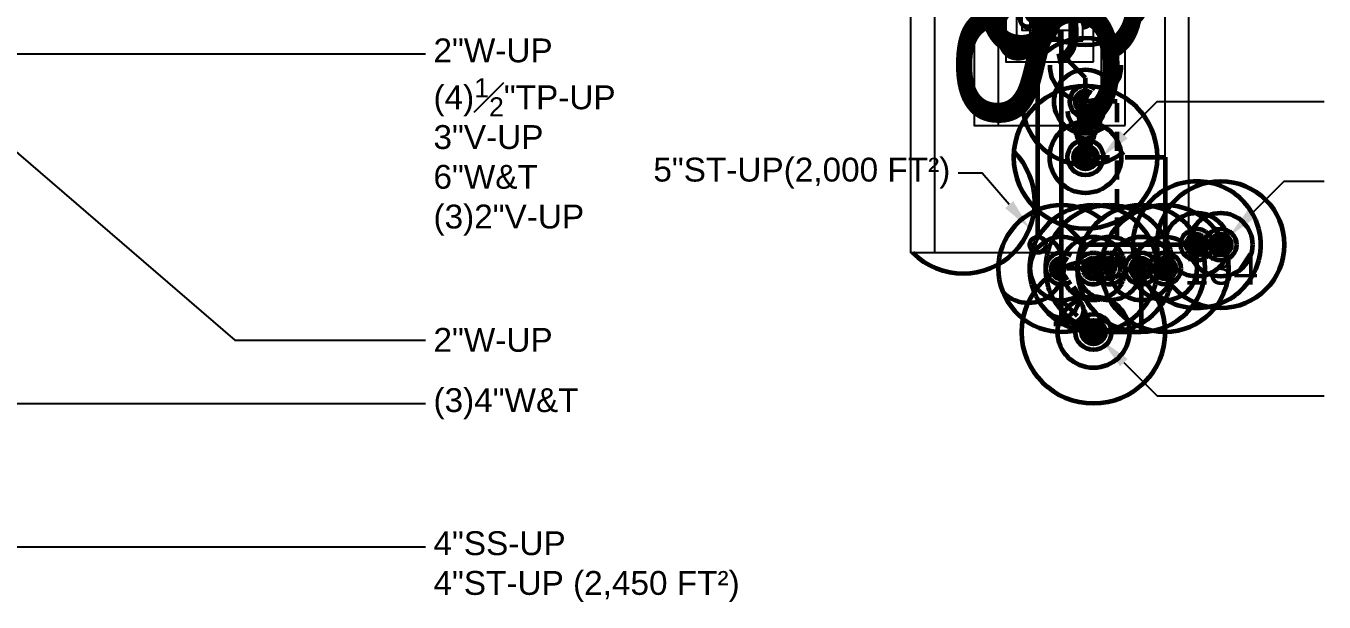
# Model space of a CAD drawing. Extents: x -3956 to 1666, y -2601 to 1886.
# Drawn here: x -1924.8 to -1435, y 355.9 to 573.3 of the extents above; entities that cross this region are included whole.
import ezdxf
from ezdxf.enums import TextEntityAlignment as Align

# ---------------------------------------------------------------- set-up
doc = ezdxf.new("R2010")
doc.units = 0
doc.header["$LTSCALE"] = 36
doc.header["$MEASUREMENT"] = 0
doc.linetypes.add('VENT', pattern=[0.3, 0.2, -0.1])
doc.layers.add('G-ANNO-TEXT', color=70, linetype='Continuous')
for name, color, linetype, lineweight in [('P-CW-N', 4, 'Continuous', 60), ('P-CW-N @ 1 (1)', 4, 'Continuous', 60), ('P-CW-N @ 1 (2)', 4, 'Continuous', 60), ('P-CW-N @ 12', 4, 'Continuous', 60), ('P-CW-N @ 128', 4, 'Continuous', 60), ('P-CW-N @ 16', 4, 'Continuous', 60), ('P-CW-N @ 192', 4, 'Continuous', 60), ('P-CW-N @ 2', 4, 'Continuous', 60), ('P-CW-N @ 24', 4, 'Continuous', 60), ('P-CW-N @ 384', 4, 'Continuous', 60), ('P-CW-N @ 4', 4, 'Continuous', 60), ('P-CW-N @ 48', 4, 'Continuous', 60), ('P-CW-N @ 64', 4, 'Continuous', 60), ('P-CW-N @ 768', 4, 'Continuous', 60), ('P-CW-N @ 8', 4, 'Continuous', 60), ('P-CW-N @ 96', 4, 'Continuous', 60), ('P-SAN-N', 6, 'Continuous', 60), ('P-SAN-N @ 1 (1)', 6, 'Continuous', 60), ('P-SAN-N @ 1 (2)', 6, 'Continuous', 60), ('P-SAN-N @ 12', 6, 'Continuous', 60), ('P-SAN-N @ 128', 6, 'Continuous', 60), ('P-SAN-N @ 16', 6, 'Continuous', 60), ('P-SAN-N @ 192', 6, 'Continuous', 60), ('P-SAN-N @ 2', 6, 'Continuous', 60), ('P-SAN-N @ 24', 6, 'Continuous', 60), ('P-SAN-N @ 384', 6, 'Continuous', 60), ('P-SAN-N @ 4', 6, 'Continuous', 60), ('P-SAN-N @ 48', 6, 'Continuous', 60), ('P-SAN-N @ 64', 6, 'Continuous', 60), ('P-SAN-N @ 768', 6, 'Continuous', 60), ('P-SAN-N @ 8', 6, 'Continuous', 60), ('P-SAN-N @ 96', 6, 'Continuous', 60), ('P-SANV-N', 5, 'VENT', 60), ('P-SANV-N @ 1 (1)', 5, 'VENT', 60), ('P-SANV-N @ 1 (2)', 5, 'VENT', 60), ('P-SANV-N @ 12', 5, 'VENT', 60), ('P-SANV-N @ 128', 5, 'VENT', 60), ('P-SANV-N @ 16', 5, 'VENT', 60), ('P-SANV-N @ 192', 5, 'VENT', 60), ('P-SANV-N @ 2', 5, 'VENT', 60), ('P-SANV-N @ 24', 5, 'VENT', 60), ('P-SANV-N @ 384', 5, 'VENT', 60), ('P-SANV-N @ 4', 5, 'VENT', 60), ('P-SANV-N @ 48', 5, 'VENT', 60), ('P-SANV-N @ 64', 5, 'VENT', 60), ('P-SANV-N @ 768', 5, 'VENT', 60), ('P-SANV-N @ 8', 5, 'VENT', 60), ('P-SANV-N @ 96', 5, 'VENT', 60), ('P-STRM-N', 2, 'Continuous', 60), ('P-STRM-N @ 1 (1)', 2, 'Continuous', 60), ('P-STRM-N @ 1 (2)', 2, 'Continuous', 60), ('P-STRM-N @ 128', 2, 'Continuous', 60), ('P-STRM-N @ 192', 2, 'Continuous', 60), ('P-STRM-N @ 384', 2, 'Continuous', 60), ('P-STRM-N @ 48', 2, 'Continuous', 60), ('P-STRM-N @ 64', 2, 'Continuous', 60), ('P-STRM-N @ 768', 2, 'Continuous', 60), ('P-STRM-N @ 96', 2, 'Continuous', 60)]:
    doc.layers.add(name, color=color, linetype=linetype, lineweight=lineweight)
doc.layers.add('P-SAN-DFU', color=7, linetype='Continuous', plot=False)
doc.styles.add('Arial', font='arial.ttf')

# ---------------------------------------------------------------- blocks, each defined once
blk = doc.blocks.new('*U7')
blk.add_circle((0, 0), 0.03125)
blk = doc.blocks.new('*U1665')
at = {"layer": 'P-SAN-N @ 1 (1)'}
blk.add_blockref('*U7', (-1474, 490.74), dxfattribs=at)
at = {"layer": 'P-SAN-N @ 1 (2)'}
blk.add_blockref('*U7', (-1474, 490.74), dxfattribs=at)
at = {"layer": 'P-SAN-N @ 12', "xscale": 12, "yscale": 12, "zscale": 12}
blk.add_blockref('*U7', (-1474, 490.74), dxfattribs=at)
at = {"layer": 'P-SAN-N @ 128', "xscale": 128, "yscale": 128, "zscale": 128}
blk.add_blockref('*U7', (-1474, 490.74), dxfattribs=at)
at = {"layer": 'P-SAN-N @ 16', "xscale": 16, "yscale": 16, "zscale": 16}
blk.add_blockref('*U7', (-1474, 490.74), dxfattribs=at)
at = {"layer": 'P-SAN-N @ 192', "xscale": 192, "yscale": 192, "zscale": 192}
blk.add_blockref('*U7', (-1474, 490.74), dxfattribs=at)
at = {"layer": 'P-SAN-N @ 2', "xscale": 2, "yscale": 2, "zscale": 2}
blk.add_blockref('*U7', (-1474, 490.74), dxfattribs=at)
at = {"layer": 'P-SAN-N @ 24', "xscale": 24, "yscale": 24, "zscale": 24}
blk.add_blockref('*U7', (-1474, 490.74), dxfattribs=at)
at = {"layer": 'P-SAN-N @ 384', "xscale": 384, "yscale": 384, "zscale": 384}
blk.add_blockref('*U7', (-1474, 490.74), dxfattribs=at)
at = {"layer": 'P-SAN-N @ 4', "xscale": 4, "yscale": 4, "zscale": 4}
blk.add_blockref('*U7', (-1474, 490.74), dxfattribs=at)
at = {"layer": 'P-SAN-N @ 48', "xscale": 48, "yscale": 48, "zscale": 48}
blk.add_blockref('*U7', (-1474, 490.74), dxfattribs=at)
at = {"layer": 'P-SAN-N @ 64', "xscale": 64, "yscale": 64, "zscale": 64}
blk.add_blockref('*U7', (-1474, 490.74), dxfattribs=at)
at = {"layer": 'P-SAN-N @ 768', "xscale": 768, "yscale": 768, "zscale": 768}
blk.add_blockref('*U7', (-1474, 490.74), dxfattribs=at)
at = {"layer": 'P-SAN-N @ 8', "xscale": 8, "yscale": 8, "zscale": 8}
blk.add_blockref('*U7', (-1474, 490.74), dxfattribs=at)
at = {"layer": 'P-SAN-N @ 96', "xscale": 96, "yscale": 96, "zscale": 96}
blk.add_blockref('*U7', (-1474, 490.74), dxfattribs=at)
blk = doc.blocks.new('*U20')
at = {"linetype": 'Continuous'}
blk.add_circle((0, 0), 0.03516, dxfattribs=at)
blk.add_arc((0.09046, 0), 0.03516, 90, 270, dxfattribs=at)
blk = doc.blocks.new('*U1667')
at = {"layer": 'P-SAN-N @ 1 (1)', "rotation": 90}
blk.add_blockref('*U20', (-1525, 523.74), dxfattribs=at)
at = {"layer": 'P-SAN-N @ 1 (2)', "rotation": 90}
blk.add_blockref('*U20', (-1525, 523.74), dxfattribs=at)
at = {"layer": 'P-SAN-N @ 12', "xscale": 12, "yscale": 12, "zscale": 12, "rotation": 90}
blk.add_blockref('*U20', (-1525, 523.74), dxfattribs=at)
at = {"layer": 'P-SAN-N @ 128', "xscale": 128, "yscale": 128, "zscale": 128, "rotation": 90}
blk.add_blockref('*U20', (-1525, 523.74), dxfattribs=at)
at = {"layer": 'P-SAN-N @ 16', "xscale": 16, "yscale": 16, "zscale": 16, "rotation": 90}
blk.add_blockref('*U20', (-1525, 523.74), dxfattribs=at)
at = {"layer": 'P-SAN-N @ 192', "xscale": 192, "yscale": 192, "zscale": 192, "rotation": 90}
blk.add_blockref('*U20', (-1525, 523.74), dxfattribs=at)
at = {"layer": 'P-SAN-N @ 2', "xscale": 2, "yscale": 2, "zscale": 2, "rotation": 90}
blk.add_blockref('*U20', (-1525, 523.74), dxfattribs=at)
at = {"layer": 'P-SAN-N @ 24', "xscale": 24, "yscale": 24, "zscale": 24, "rotation": 90}
blk.add_blockref('*U20', (-1525, 523.74), dxfattribs=at)
at = {"layer": 'P-SAN-N @ 384', "xscale": 384, "yscale": 384, "zscale": 384, "rotation": 90}
blk.add_blockref('*U20', (-1525, 523.74), dxfattribs=at)
at = {"layer": 'P-SAN-N @ 4', "xscale": 4, "yscale": 4, "zscale": 4, "rotation": 90}
blk.add_blockref('*U20', (-1525, 523.74), dxfattribs=at)
at = {"layer": 'P-SAN-N @ 48', "xscale": 48, "yscale": 48, "zscale": 48, "rotation": 90}
blk.add_blockref('*U20', (-1525, 523.74), dxfattribs=at)
at = {"layer": 'P-SAN-N @ 64', "xscale": 64, "yscale": 64, "zscale": 64, "rotation": 90}
blk.add_blockref('*U20', (-1525, 523.74), dxfattribs=at)
at = {"layer": 'P-SAN-N @ 768', "xscale": 768, "yscale": 768, "zscale": 768, "rotation": 90}
blk.add_blockref('*U20', (-1525, 523.74), dxfattribs=at)
at = {"layer": 'P-SAN-N @ 8', "xscale": 8, "yscale": 8, "zscale": 8, "rotation": 90}
blk.add_blockref('*U20', (-1525, 523.74), dxfattribs=at)
at = {"layer": 'P-SAN-N @ 96', "xscale": 96, "yscale": 96, "zscale": 96, "rotation": 90}
blk.add_blockref('*U20', (-1525, 523.74), dxfattribs=at)
blk = doc.blocks.new('*U72')
at = {"layer": 'DEFPOINTS'}
blk.add_lwpolyline([(-0.125, -0.0625), (0.125, -0.0625), (0.125, 0.0625), (-0.125, 0.0625)], close=True, dxfattribs=at)
at = {"style": 'Arial'}
blk.add_text('ST', height=0.078125, dxfattribs=at).set_placement((0, 0), align=Align.MIDDLE)
blk = doc.blocks.new('*U1668')
at = {"layer": 'P-STRM-N @ 1 (1)', "linetype": 'ByBlock', "lineweight": -2, "rotation": 90}
blk.add_blockref('*U72', (-1543, 583.74), dxfattribs=at)
at = {"layer": 'P-STRM-N @ 1 (2)', "linetype": 'ByBlock', "lineweight": -2, "rotation": 90}
blk.add_blockref('*U72', (-1543, 583.74), dxfattribs=at)
at = {"layer": 'P-STRM-N @ 128', "linetype": 'ByBlock', "lineweight": -2, "xscale": 128, "yscale": 128, "zscale": 128, "rotation": 90}
blk.add_blockref('*U72', (-1543, 583.74), dxfattribs=at)
at = {"layer": 'P-STRM-N @ 192', "linetype": 'ByBlock', "lineweight": -2, "xscale": 192, "yscale": 192, "zscale": 192, "rotation": 90}
blk.add_blockref('*U72', (-1543, 583.74), dxfattribs=at)
at = {"layer": 'P-STRM-N @ 384', "linetype": 'ByBlock', "lineweight": -2, "xscale": 384, "yscale": 384, "zscale": 384, "rotation": 90}
blk.add_blockref('*U72', (-1543, 583.74), dxfattribs=at)
at = {"layer": 'P-STRM-N @ 48', "linetype": 'ByBlock', "lineweight": -2, "xscale": 48, "yscale": 48, "zscale": 48, "rotation": 90}
blk.add_blockref('*U72', (-1543, 583.74), dxfattribs=at)
at = {"layer": 'P-STRM-N @ 64', "linetype": 'ByBlock', "lineweight": -2, "xscale": 64, "yscale": 64, "zscale": 64, "rotation": 90}
blk.add_blockref('*U72', (-1543, 583.74), dxfattribs=at)
at = {"layer": 'P-STRM-N @ 768', "linetype": 'ByBlock', "lineweight": -2, "xscale": 768, "yscale": 768, "zscale": 768, "rotation": 90}
blk.add_blockref('*U72', (-1543, 583.74), dxfattribs=at)
at = {"layer": 'P-STRM-N @ 96', "linetype": 'ByBlock', "lineweight": -2, "xscale": 96, "yscale": 96, "zscale": 96, "rotation": 90}
blk.add_blockref('*U72', (-1543, 583.74), dxfattribs=at)
blk = doc.blocks.new('*U68')
at = {"layer": 'DEFPOINTS'}
blk.add_lwpolyline([(-0.125, -0.0625), (0.125, -0.0625), (0.125, 0.0625), (-0.125, 0.0625)], close=True, dxfattribs=at)
at = {"style": 'Arial'}
blk.add_text('S', height=0.07812, dxfattribs=at).set_placement((0, 0), align=Align.MIDDLE)
blk = doc.blocks.new('*U1669')
at = {"layer": 'P-SAN-N @ 1 (1)', "linetype": 'ByBlock', "lineweight": -2, "rotation": 90}
blk.add_blockref('*U68', (-1534, 583.74), dxfattribs=at)
at = {"layer": 'P-SAN-N @ 1 (2)', "linetype": 'ByBlock', "lineweight": -2, "rotation": 90}
blk.add_blockref('*U68', (-1534, 583.74), dxfattribs=at)
at = {"layer": 'P-SAN-N @ 128', "linetype": 'ByBlock', "lineweight": -2, "xscale": 128, "yscale": 128, "zscale": 128, "rotation": 90}
blk.add_blockref('*U68', (-1534, 583.74), dxfattribs=at)
at = {"layer": 'P-SAN-N @ 192', "linetype": 'ByBlock', "lineweight": -2, "xscale": 192, "yscale": 192, "zscale": 192, "rotation": 90}
blk.add_blockref('*U68', (-1534, 583.74), dxfattribs=at)
at = {"layer": 'P-SAN-N @ 384', "linetype": 'ByBlock', "lineweight": -2, "xscale": 384, "yscale": 384, "zscale": 384, "rotation": 90}
blk.add_blockref('*U68', (-1534, 583.74), dxfattribs=at)
at = {"layer": 'P-SAN-N @ 48', "linetype": 'ByBlock', "lineweight": -2, "xscale": 48, "yscale": 48, "zscale": 48, "rotation": 90}
blk.add_blockref('*U68', (-1534, 583.74), dxfattribs=at)
at = {"layer": 'P-SAN-N @ 64', "linetype": 'ByBlock', "lineweight": -2, "xscale": 64, "yscale": 64, "zscale": 64, "rotation": 90}
blk.add_blockref('*U68', (-1534, 583.74), dxfattribs=at)
at = {"layer": 'P-SAN-N @ 768', "linetype": 'ByBlock', "lineweight": -2, "xscale": 768, "yscale": 768, "zscale": 768, "rotation": 90}
blk.add_blockref('*U68', (-1534, 583.74), dxfattribs=at)
at = {"layer": 'P-SAN-N @ 96', "linetype": 'ByBlock', "lineweight": -2, "xscale": 96, "yscale": 96, "zscale": 96, "rotation": 90}
blk.add_blockref('*U68', (-1534, 583.74), dxfattribs=at)
blk = doc.blocks.new('*U1670')
at = {"layer": 'P-SAN-N @ 1 (1)', "rotation": 135}
blk.add_blockref('*U20', (-1522, 457.74), dxfattribs=at)
at = {"layer": 'P-SAN-N @ 1 (2)', "rotation": 135}
blk.add_blockref('*U20', (-1522, 457.74), dxfattribs=at)
at = {"layer": 'P-SAN-N @ 12', "xscale": 12, "yscale": 12, "zscale": 12, "rotation": 135}
blk.add_blockref('*U20', (-1522, 457.74), dxfattribs=at)
at = {"layer": 'P-SAN-N @ 128', "xscale": 128, "yscale": 128, "zscale": 128, "rotation": 135}
blk.add_blockref('*U20', (-1522, 457.74), dxfattribs=at)
at = {"layer": 'P-SAN-N @ 16', "xscale": 16, "yscale": 16, "zscale": 16, "rotation": 135}
blk.add_blockref('*U20', (-1522, 457.74), dxfattribs=at)
at = {"layer": 'P-SAN-N @ 192', "xscale": 192, "yscale": 192, "zscale": 192, "rotation": 135}
blk.add_blockref('*U20', (-1522, 457.74), dxfattribs=at)
at = {"layer": 'P-SAN-N @ 2', "xscale": 2, "yscale": 2, "zscale": 2, "rotation": 135}
blk.add_blockref('*U20', (-1522, 457.74), dxfattribs=at)
at = {"layer": 'P-SAN-N @ 24', "xscale": 24, "yscale": 24, "zscale": 24, "rotation": 135}
blk.add_blockref('*U20', (-1522, 457.74), dxfattribs=at)
at = {"layer": 'P-SAN-N @ 384', "xscale": 384, "yscale": 384, "zscale": 384, "rotation": 135}
blk.add_blockref('*U20', (-1522, 457.74), dxfattribs=at)
at = {"layer": 'P-SAN-N @ 4', "xscale": 4, "yscale": 4, "zscale": 4, "rotation": 135}
blk.add_blockref('*U20', (-1522, 457.74), dxfattribs=at)
at = {"layer": 'P-SAN-N @ 48', "xscale": 48, "yscale": 48, "zscale": 48, "rotation": 135}
blk.add_blockref('*U20', (-1522, 457.74), dxfattribs=at)
at = {"layer": 'P-SAN-N @ 64', "xscale": 64, "yscale": 64, "zscale": 64, "rotation": 135}
blk.add_blockref('*U20', (-1522, 457.74), dxfattribs=at)
at = {"layer": 'P-SAN-N @ 768', "xscale": 768, "yscale": 768, "zscale": 768, "rotation": 135}
blk.add_blockref('*U20', (-1522, 457.74), dxfattribs=at)
at = {"layer": 'P-SAN-N @ 8', "xscale": 8, "yscale": 8, "zscale": 8, "rotation": 135}
blk.add_blockref('*U20', (-1522, 457.74), dxfattribs=at)
at = {"layer": 'P-SAN-N @ 96', "xscale": 96, "yscale": 96, "zscale": 96, "rotation": 135}
blk.add_blockref('*U20', (-1522, 457.74), dxfattribs=at)
blk = doc.blocks.new('Pipe-Plan')
for p, q in [((-0.09375, -0.03125), (-0.09375, 0.03125)), ((-0.09375, 0), (0, 0))]:
    blk.add_line(p, q)
blk = doc.blocks.new('*U1671')
at = {"layer": 'P-SANV-N @ 1 (1)'}
blk.add_blockref('*U7', (-1483, 490.74), dxfattribs=at)
at = {"layer": 'P-SANV-N @ 1 (2)'}
blk.add_blockref('*U7', (-1483, 490.74), dxfattribs=at)
at = {"layer": 'P-SANV-N @ 12', "xscale": 12, "yscale": 12, "zscale": 12}
blk.add_blockref('*U7', (-1483, 490.74), dxfattribs=at)
at = {"layer": 'P-SANV-N @ 128', "xscale": 128, "yscale": 128, "zscale": 128}
blk.add_blockref('*U7', (-1483, 490.74), dxfattribs=at)
at = {"layer": 'P-SANV-N @ 16', "xscale": 16, "yscale": 16, "zscale": 16}
blk.add_blockref('*U7', (-1483, 490.74), dxfattribs=at)
at = {"layer": 'P-SANV-N @ 192', "xscale": 192, "yscale": 192, "zscale": 192}
blk.add_blockref('*U7', (-1483, 490.74), dxfattribs=at)
at = {"layer": 'P-SANV-N @ 2', "xscale": 2, "yscale": 2, "zscale": 2}
blk.add_blockref('*U7', (-1483, 490.74), dxfattribs=at)
at = {"layer": 'P-SANV-N @ 24', "xscale": 24, "yscale": 24, "zscale": 24}
blk.add_blockref('*U7', (-1483, 490.74), dxfattribs=at)
at = {"layer": 'P-SANV-N @ 384', "xscale": 384, "yscale": 384, "zscale": 384}
blk.add_blockref('*U7', (-1483, 490.74), dxfattribs=at)
at = {"layer": 'P-SANV-N @ 4', "xscale": 4, "yscale": 4, "zscale": 4}
blk.add_blockref('*U7', (-1483, 490.74), dxfattribs=at)
at = {"layer": 'P-SANV-N @ 48', "xscale": 48, "yscale": 48, "zscale": 48}
blk.add_blockref('*U7', (-1483, 490.74), dxfattribs=at)
at = {"layer": 'P-SANV-N @ 64', "xscale": 64, "yscale": 64, "zscale": 64}
blk.add_blockref('*U7', (-1483, 490.74), dxfattribs=at)
at = {"layer": 'P-SANV-N @ 768', "xscale": 768, "yscale": 768, "zscale": 768}
blk.add_blockref('*U7', (-1483, 490.74), dxfattribs=at)
at = {"layer": 'P-SANV-N @ 8', "xscale": 8, "yscale": 8, "zscale": 8}
blk.add_blockref('*U7', (-1483, 490.74), dxfattribs=at)
at = {"layer": 'P-SANV-N @ 96', "xscale": 96, "yscale": 96, "zscale": 96}
blk.add_blockref('*U7', (-1483, 490.74), dxfattribs=at)
blk = doc.blocks.new('*U1672')
at = {"layer": 'P-SANV-N @ 1 (1)'}
blk.add_blockref('*U7', (-1522, 481.74), dxfattribs=at)
at = {"layer": 'P-SANV-N @ 1 (2)'}
blk.add_blockref('*U7', (-1522, 481.74), dxfattribs=at)
at = {"layer": 'P-SANV-N @ 12', "xscale": 12, "yscale": 12, "zscale": 12}
blk.add_blockref('*U7', (-1522, 481.74), dxfattribs=at)
at = {"layer": 'P-SANV-N @ 128', "xscale": 128, "yscale": 128, "zscale": 128}
blk.add_blockref('*U7', (-1522, 481.74), dxfattribs=at)
at = {"layer": 'P-SANV-N @ 16', "xscale": 16, "yscale": 16, "zscale": 16}
blk.add_blockref('*U7', (-1522, 481.74), dxfattribs=at)
at = {"layer": 'P-SANV-N @ 192', "xscale": 192, "yscale": 192, "zscale": 192}
blk.add_blockref('*U7', (-1522, 481.74), dxfattribs=at)
at = {"layer": 'P-SANV-N @ 2', "xscale": 2, "yscale": 2, "zscale": 2}
blk.add_blockref('*U7', (-1522, 481.74), dxfattribs=at)
at = {"layer": 'P-SANV-N @ 24', "xscale": 24, "yscale": 24, "zscale": 24}
blk.add_blockref('*U7', (-1522, 481.74), dxfattribs=at)
at = {"layer": 'P-SANV-N @ 384', "xscale": 384, "yscale": 384, "zscale": 384}
blk.add_blockref('*U7', (-1522, 481.74), dxfattribs=at)
at = {"layer": 'P-SANV-N @ 4', "xscale": 4, "yscale": 4, "zscale": 4}
blk.add_blockref('*U7', (-1522, 481.74), dxfattribs=at)
at = {"layer": 'P-SANV-N @ 48', "xscale": 48, "yscale": 48, "zscale": 48}
blk.add_blockref('*U7', (-1522, 481.74), dxfattribs=at)
at = {"layer": 'P-SANV-N @ 64', "xscale": 64, "yscale": 64, "zscale": 64}
blk.add_blockref('*U7', (-1522, 481.74), dxfattribs=at)
at = {"layer": 'P-SANV-N @ 768', "xscale": 768, "yscale": 768, "zscale": 768}
blk.add_blockref('*U7', (-1522, 481.74), dxfattribs=at)
at = {"layer": 'P-SANV-N @ 8', "xscale": 8, "yscale": 8, "zscale": 8}
blk.add_blockref('*U7', (-1522, 481.74), dxfattribs=at)
at = {"layer": 'P-SANV-N @ 96', "xscale": 96, "yscale": 96, "zscale": 96}
blk.add_blockref('*U7', (-1522, 481.74), dxfattribs=at)
blk = doc.blocks.new('*U1673')
at = {"layer": 'P-SANV-N @ 1 (1)'}
blk.add_blockref('*U7', (-1516, 481.74), dxfattribs=at)
at = {"layer": 'P-SANV-N @ 1 (2)'}
blk.add_blockref('*U7', (-1516, 481.74), dxfattribs=at)
at = {"layer": 'P-SANV-N @ 12', "xscale": 12, "yscale": 12, "zscale": 12}
blk.add_blockref('*U7', (-1516, 481.74), dxfattribs=at)
at = {"layer": 'P-SANV-N @ 128', "xscale": 128, "yscale": 128, "zscale": 128}
blk.add_blockref('*U7', (-1516, 481.74), dxfattribs=at)
at = {"layer": 'P-SANV-N @ 16', "xscale": 16, "yscale": 16, "zscale": 16}
blk.add_blockref('*U7', (-1516, 481.74), dxfattribs=at)
at = {"layer": 'P-SANV-N @ 192', "xscale": 192, "yscale": 192, "zscale": 192}
blk.add_blockref('*U7', (-1516, 481.74), dxfattribs=at)
at = {"layer": 'P-SANV-N @ 2', "xscale": 2, "yscale": 2, "zscale": 2}
blk.add_blockref('*U7', (-1516, 481.74), dxfattribs=at)
at = {"layer": 'P-SANV-N @ 24', "xscale": 24, "yscale": 24, "zscale": 24}
blk.add_blockref('*U7', (-1516, 481.74), dxfattribs=at)
at = {"layer": 'P-SANV-N @ 384', "xscale": 384, "yscale": 384, "zscale": 384}
blk.add_blockref('*U7', (-1516, 481.74), dxfattribs=at)
at = {"layer": 'P-SANV-N @ 4', "xscale": 4, "yscale": 4, "zscale": 4}
blk.add_blockref('*U7', (-1516, 481.74), dxfattribs=at)
at = {"layer": 'P-SANV-N @ 48', "xscale": 48, "yscale": 48, "zscale": 48}
blk.add_blockref('*U7', (-1516, 481.74), dxfattribs=at)
at = {"layer": 'P-SANV-N @ 64', "xscale": 64, "yscale": 64, "zscale": 64}
blk.add_blockref('*U7', (-1516, 481.74), dxfattribs=at)
at = {"layer": 'P-SANV-N @ 768', "xscale": 768, "yscale": 768, "zscale": 768}
blk.add_blockref('*U7', (-1516, 481.74), dxfattribs=at)
at = {"layer": 'P-SANV-N @ 8', "xscale": 8, "yscale": 8, "zscale": 8}
blk.add_blockref('*U7', (-1516, 481.74), dxfattribs=at)
at = {"layer": 'P-SANV-N @ 96', "xscale": 96, "yscale": 96, "zscale": 96}
blk.add_blockref('*U7', (-1513, 481.74), dxfattribs=at)
blk = doc.blocks.new('*U1674')
at = {"layer": 'P-CW-N @ 1 (1)'}
blk.add_blockref('*U7', (-1504, 481.74), dxfattribs=at)
at = {"layer": 'P-CW-N @ 1 (2)'}
blk.add_blockref('*U7', (-1504, 481.74), dxfattribs=at)
at = {"layer": 'P-CW-N @ 12', "xscale": 12, "yscale": 12, "zscale": 12}
blk.add_blockref('*U7', (-1504, 481.74), dxfattribs=at)
at = {"layer": 'P-CW-N @ 128', "xscale": 128, "yscale": 128, "zscale": 128}
blk.add_blockref('*U7', (-1504, 481.74), dxfattribs=at)
at = {"layer": 'P-CW-N @ 16', "xscale": 16, "yscale": 16, "zscale": 16}
blk.add_blockref('*U7', (-1504, 481.74), dxfattribs=at)
at = {"layer": 'P-CW-N @ 192', "xscale": 192, "yscale": 192, "zscale": 192}
blk.add_blockref('*U7', (-1504, 481.74), dxfattribs=at)
at = {"layer": 'P-CW-N @ 2', "xscale": 2, "yscale": 2, "zscale": 2}
blk.add_blockref('*U7', (-1504, 481.74), dxfattribs=at)
at = {"layer": 'P-CW-N @ 24', "xscale": 24, "yscale": 24, "zscale": 24}
blk.add_blockref('*U7', (-1504, 481.74), dxfattribs=at)
at = {"layer": 'P-CW-N @ 384', "xscale": 384, "yscale": 384, "zscale": 384}
blk.add_blockref('*U7', (-1504, 481.74), dxfattribs=at)
at = {"layer": 'P-CW-N @ 4', "xscale": 4, "yscale": 4, "zscale": 4}
blk.add_blockref('*U7', (-1504, 481.74), dxfattribs=at)
at = {"layer": 'P-CW-N @ 48', "xscale": 48, "yscale": 48, "zscale": 48}
blk.add_blockref('*U7', (-1504, 481.74), dxfattribs=at)
at = {"layer": 'P-CW-N @ 64', "xscale": 64, "yscale": 64, "zscale": 64}
blk.add_blockref('*U7', (-1504, 481.74), dxfattribs=at)
at = {"layer": 'P-CW-N @ 768', "xscale": 768, "yscale": 768, "zscale": 768}
blk.add_blockref('*U7', (-1504, 481.74), dxfattribs=at)
at = {"layer": 'P-CW-N @ 8', "xscale": 8, "yscale": 8, "zscale": 8}
blk.add_blockref('*U7', (-1504, 481.74), dxfattribs=at)
at = {"layer": 'P-CW-N @ 96', "xscale": 96, "yscale": 96, "zscale": 96}
blk.add_blockref('*U7', (-1504, 481.74), dxfattribs=at)
blk = doc.blocks.new('*U1675')
at = {"layer": 'P-CW-N @ 1 (1)'}
blk.add_blockref('*U7', (-1495, 481.74), dxfattribs=at)
at = {"layer": 'P-CW-N @ 1 (2)'}
blk.add_blockref('*U7', (-1495, 481.74), dxfattribs=at)
at = {"layer": 'P-CW-N @ 12', "xscale": 12, "yscale": 12, "zscale": 12}
blk.add_blockref('*U7', (-1495, 481.74), dxfattribs=at)
at = {"layer": 'P-CW-N @ 128', "xscale": 128, "yscale": 128, "zscale": 128}
blk.add_blockref('*U7', (-1495, 481.74), dxfattribs=at)
at = {"layer": 'P-CW-N @ 16', "xscale": 16, "yscale": 16, "zscale": 16}
blk.add_blockref('*U7', (-1495, 481.74), dxfattribs=at)
at = {"layer": 'P-CW-N @ 192', "xscale": 192, "yscale": 192, "zscale": 192}
blk.add_blockref('*U7', (-1495, 481.74), dxfattribs=at)
at = {"layer": 'P-CW-N @ 2', "xscale": 2, "yscale": 2, "zscale": 2}
blk.add_blockref('*U7', (-1495, 481.74), dxfattribs=at)
at = {"layer": 'P-CW-N @ 24', "xscale": 24, "yscale": 24, "zscale": 24}
blk.add_blockref('*U7', (-1495, 481.74), dxfattribs=at)
at = {"layer": 'P-CW-N @ 384', "xscale": 384, "yscale": 384, "zscale": 384}
blk.add_blockref('*U7', (-1495, 481.74), dxfattribs=at)
at = {"layer": 'P-CW-N @ 4', "xscale": 4, "yscale": 4, "zscale": 4}
blk.add_blockref('*U7', (-1495, 481.74), dxfattribs=at)
at = {"layer": 'P-CW-N @ 48', "xscale": 48, "yscale": 48, "zscale": 48}
blk.add_blockref('*U7', (-1495, 481.74), dxfattribs=at)
at = {"layer": 'P-CW-N @ 64', "xscale": 64, "yscale": 64, "zscale": 64}
blk.add_blockref('*U7', (-1495, 481.74), dxfattribs=at)
at = {"layer": 'P-CW-N @ 768', "xscale": 768, "yscale": 768, "zscale": 768}
blk.add_blockref('*U7', (-1495, 481.74), dxfattribs=at)
at = {"layer": 'P-CW-N @ 8', "xscale": 8, "yscale": 8, "zscale": 8}
blk.add_blockref('*U7', (-1495, 481.74), dxfattribs=at)
at = {"layer": 'P-CW-N @ 96', "xscale": 96, "yscale": 96, "zscale": 96}
blk.add_blockref('*U7', (-1495, 481.74), dxfattribs=at)
blk = doc.blocks.new('*U13')
at = {"linetype": 'Continuous'}
blk.add_arc((0, 0), 0.03112, 232.56697, 127.43303, dxfattribs=at)
blk = doc.blocks.new('*U1776')
at = {"layer": 'P-SAN-N @ 1 (1)', "rotation": 180}
blk.add_blockref('*U13', (-1525, 544.74), dxfattribs=at)
at = {"layer": 'P-SAN-N @ 1 (2)', "rotation": 180}
blk.add_blockref('*U13', (-1525, 544.74), dxfattribs=at)
at = {"layer": 'P-SAN-N @ 12', "xscale": 12, "yscale": 12, "zscale": 12, "rotation": 180}
blk.add_blockref('*U13', (-1525, 544.74), dxfattribs=at)
at = {"layer": 'P-SAN-N @ 128', "xscale": 128, "yscale": 128, "zscale": 128, "rotation": 180}
blk.add_blockref('*U13', (-1525, 544.74), dxfattribs=at)
at = {"layer": 'P-SAN-N @ 16', "xscale": 16, "yscale": 16, "zscale": 16, "rotation": 180}
blk.add_blockref('*U13', (-1525, 544.74), dxfattribs=at)
at = {"layer": 'P-SAN-N @ 192', "xscale": 192, "yscale": 192, "zscale": 192, "rotation": 180}
blk.add_blockref('*U13', (-1525, 544.74), dxfattribs=at)
at = {"layer": 'P-SAN-N @ 2', "xscale": 2, "yscale": 2, "zscale": 2, "rotation": 180}
blk.add_blockref('*U13', (-1525, 544.74), dxfattribs=at)
at = {"layer": 'P-SAN-N @ 24', "xscale": 24, "yscale": 24, "zscale": 24, "rotation": 180}
blk.add_blockref('*U13', (-1525, 544.74), dxfattribs=at)
at = {"layer": 'P-SAN-N @ 384', "xscale": 384, "yscale": 384, "zscale": 384, "rotation": 180}
blk.add_blockref('*U13', (-1525, 544.74), dxfattribs=at)
at = {"layer": 'P-SAN-N @ 4', "xscale": 4, "yscale": 4, "zscale": 4, "rotation": 180}
blk.add_blockref('*U13', (-1525, 544.74), dxfattribs=at)
at = {"layer": 'P-SAN-N @ 48', "xscale": 48, "yscale": 48, "zscale": 48, "rotation": 180}
blk.add_blockref('*U13', (-1525, 544.74), dxfattribs=at)
at = {"layer": 'P-SAN-N @ 64', "xscale": 64, "yscale": 64, "zscale": 64, "rotation": 180}
blk.add_blockref('*U13', (-1525, 544.74), dxfattribs=at)
at = {"layer": 'P-SAN-N @ 768', "xscale": 768, "yscale": 768, "zscale": 768, "rotation": 180}
blk.add_blockref('*U13', (-1525, 544.74), dxfattribs=at)
at = {"layer": 'P-SAN-N @ 8', "xscale": 8, "yscale": 8, "zscale": 8, "rotation": 180}
blk.add_blockref('*U13', (-1525, 544.74), dxfattribs=at)
at = {"layer": 'P-SAN-N @ 96', "xscale": 96, "yscale": 96, "zscale": 96, "rotation": 180}
blk.add_blockref('*U13', (-1525, 544.74), dxfattribs=at)
blk = doc.blocks.new('*U1777')
at = {"layer": 'P-SAN-N @ 1 (1)', "rotation": 180}
blk.add_blockref('*U13', (-1534, 481.74), dxfattribs=at)
at = {"layer": 'P-SAN-N @ 1 (2)', "rotation": 180}
blk.add_blockref('*U13', (-1534, 481.74), dxfattribs=at)
at = {"layer": 'P-SAN-N @ 12', "xscale": 12, "yscale": 12, "zscale": 12, "rotation": 180}
blk.add_blockref('*U13', (-1534, 481.74), dxfattribs=at)
at = {"layer": 'P-SAN-N @ 128', "xscale": 128, "yscale": 128, "zscale": 128, "rotation": 180}
blk.add_blockref('*U13', (-1534, 481.74), dxfattribs=at)
at = {"layer": 'P-SAN-N @ 16', "xscale": 16, "yscale": 16, "zscale": 16, "rotation": 180}
blk.add_blockref('*U13', (-1534, 481.74), dxfattribs=at)
at = {"layer": 'P-SAN-N @ 192', "xscale": 192, "yscale": 192, "zscale": 192, "rotation": 180}
blk.add_blockref('*U13', (-1534, 481.74), dxfattribs=at)
at = {"layer": 'P-SAN-N @ 2', "xscale": 2, "yscale": 2, "zscale": 2, "rotation": 180}
blk.add_blockref('*U13', (-1534, 481.74), dxfattribs=at)
at = {"layer": 'P-SAN-N @ 24', "xscale": 24, "yscale": 24, "zscale": 24, "rotation": 180}
blk.add_blockref('*U13', (-1534, 481.74), dxfattribs=at)
at = {"layer": 'P-SAN-N @ 384', "xscale": 384, "yscale": 384, "zscale": 384, "rotation": 180}
blk.add_blockref('*U13', (-1534, 481.74), dxfattribs=at)
at = {"layer": 'P-SAN-N @ 4', "xscale": 4, "yscale": 4, "zscale": 4, "rotation": 180}
blk.add_blockref('*U13', (-1534, 481.74), dxfattribs=at)
at = {"layer": 'P-SAN-N @ 48', "xscale": 48, "yscale": 48, "zscale": 48, "rotation": 180}
blk.add_blockref('*U13', (-1534, 481.74), dxfattribs=at)
at = {"layer": 'P-SAN-N @ 64', "xscale": 64, "yscale": 64, "zscale": 64, "rotation": 180}
blk.add_blockref('*U13', (-1534, 481.74), dxfattribs=at)
at = {"layer": 'P-SAN-N @ 768', "xscale": 768, "yscale": 768, "zscale": 768, "rotation": 180}
blk.add_blockref('*U13', (-1534, 481.74), dxfattribs=at)
at = {"layer": 'P-SAN-N @ 8', "xscale": 8, "yscale": 8, "zscale": 8, "rotation": 180}
blk.add_blockref('*U13', (-1534, 481.74), dxfattribs=at)
at = {"layer": 'P-SAN-N @ 96', "xscale": 96, "yscale": 96, "zscale": 96, "rotation": 180}
blk.add_blockref('*U13', (-1534, 481.74), dxfattribs=at)

msp = doc.modelspace()

# ---------------------------------------------------------------- linework, layer by layer
at = {"layer": 'G-ANNO-TEXT'}
for points in [[(-2005.12, 584.67), (-1981, 562.74), (-1774, 562.74)], [(-1510.51, 532.23), (-1498, 544.74), (-1435, 544.74)], [(-1944.91, 539.91), (-1846, 454.74), (-1774, 454.74)], [(-1553.81, 505.85), (-1564, 517.74), (-1573, 517.74)], [(-1462.51, 502.23), (-1450, 514.74), (-1435, 514.74)], [(-2092.51, 506.26), (-2017, 430.74), (-1774, 430.74)], [(-1510.51, 446.26), (-1498, 433.74), (-1435, 433.74)], [(-2014.51, 410.26), (-1981, 376.74), (-1774, 376.74)]]:
    msp.add_lwpolyline(points, dxfattribs=at)
for points in [[(-1509.1, 530.81), (-1519, 523.74), (-1511.93, 533.64)], [(-1552.29, 507.16), (-1546, 496.74), (-1555.33, 504.55)], [(-1461.1, 500.81), (-1471, 493.74), (-1463.93, 503.64)], [(-1511.93, 444.84), (-1519, 454.74), (-1509.1, 447.67)]]:
    msp.add_solid(points, dxfattribs=at)
at = {"layer": 'P-CW-N'}
for p, q in [((-1522, 523.74), (-1516, 523.74)), ((-1510, 523.74), (-1495, 523.74)), ((-1495, 523.74), (-1495, 493.74)), ((-1495, 484.74), (-1495, 487.74)), ((-1504, 478.74), (-1504, 457.74)), ((-1504, 457.74), (-1519, 457.74))]:
    msp.add_line(p, q, dxfattribs=at)
at = {"layer": 'P-SAN-N'}
for p, q in [((-1534, 499.74), (-1534, 571.74)), ((-1525, 553.74), (-1534, 562.74)), ((-1525, 547.74), (-1525, 553.74)), ((-1525, 532.74), (-1525, 541.74)), ((-1525, 490.74), (-1534, 499.74)), ((-1534, 484.74), (-1534, 499.74)), ((-1486, 490.74), (-1525, 490.74)), ((-1477, 490.74), (-1480, 490.74)), ((-1534, 469.74), (-1534, 478.74)), ((-1528, 463.74), (-1534, 469.74))]:
    msp.add_line(p, q, dxfattribs=at)
at = {"layer": 'P-SANV-N'}
for p, q in [((-1513, 544.74), (-1525, 544.74)), ((-1513, 493.74), (-1513, 544.74)), ((-1513, 484.74), (-1513, 487.74)), ((-1525, 481.74), (-1534, 481.74))]:
    msp.add_line(p, q, dxfattribs=at)
at = {"layer": 'P-STRM-N'}
msp.add_line((-1543, 493.74), (-1543, 571.74), dxfattribs=at)

# ---------------------------------------------------------------- block references
at = {"layer": 'P-CW-N'}
for name in ['*U1674', '*U1675']:
    msp.add_blockref(name, (0, 0), dxfattribs=at)
at = {"layer": 'P-SAN-N'}
for name in ['*U1669', '*U1667', '*U1776', '*U1670', '*U1665', '*U1777']:
    msp.add_blockref(name, (0, 0), dxfattribs=at)
at = {"layer": 'P-SAN-N @ 96', "xscale": 96, "yscale": 96, "zscale": 96, "rotation": 90}
msp.add_blockref('Pipe-Plan', (-1534, 469.74), dxfattribs=at)
at = {"layer": 'P-SANV-N'}
for name in ['*U1671', '*U1672', '*U1673']:
    msp.add_blockref(name, (0, 0), dxfattribs=at)
at = {"layer": 'P-STRM-N'}
msp.add_blockref('*U1668', (0, 0), dxfattribs=at)
at = {"layer": 'P-STRM-N @ 96', "xscale": 96, "yscale": 96, "zscale": 96}
msp.add_blockref('*U7', (-1543, 490.74), dxfattribs=at)

# ---------------------------------------------------------------- texts
at = {"layer": 'G-ANNO-TEXT', "char_height": 9, "style": 'Arial'}
for s, insert, attachment_point in [('\\A1;2"W-UP\\P(4){\\H0.8x;\\S1#2;}"TP-UP\\P3"V-UP\\P6"W&T\\P(3)2"V-UP', (-1771, 568.57), 1), ('5"ST-UP(2,000 FT²)', (-1576, 523.57), 3), ('2"W-UP', (-1771, 459.32), 1), ('(3)4"W&T', (-1771, 436.57), 1), ('4"SS-UP\\P4"ST-UP {\\A1;(2,450 FT²)}', (-1771, 382.57), 1)]:
    msp.add_mtext(s, dxfattribs=dict(at, insert=insert, attachment_point=attachment_point))
at = {"layer": 'P-SAN-DFU', "color": 3, "style": 'Arial'}
msp.add_text('134', height=12, dxfattribs=at).set_placement((-1487.83, 475.69))

doc.saveas('drawing.dxf')
